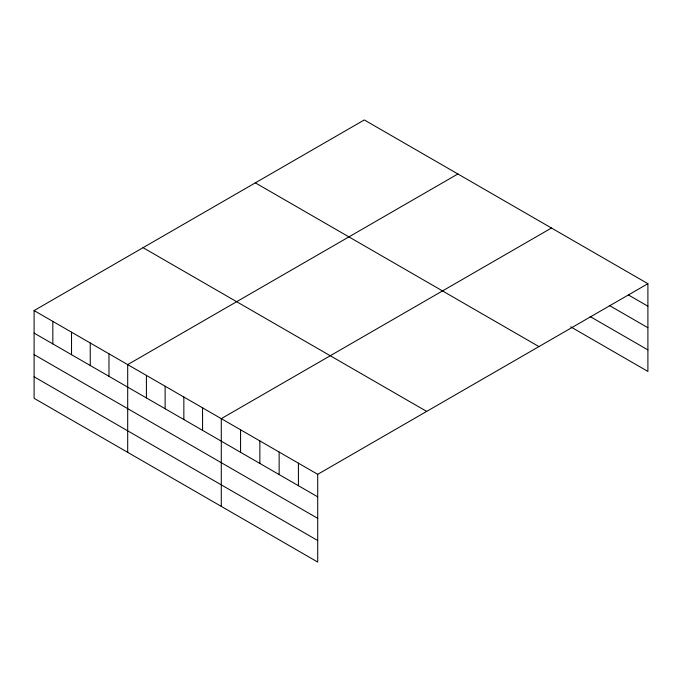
<?xml version="1.0" encoding="UTF-8"?>
<svg xmlns="http://www.w3.org/2000/svg" width="682" height="682" viewBox="0 0 682 682"><rect width="100%" height="100%" fill="white"/><g stroke="black" fill="none" stroke-linecap="round" stroke-linejoin="round"><path stroke-width="1.02" d="M570.757 326.883L647.9 371.426L647.9 283.686L364.29 119.947L34.1 310.574L34.1 398.314L317.71 562.053L317.71 474.322L34.1 310.574M457.878 173.978L127.696 364.614L127.696 452.345M551.474 228.018L221.283 418.646L221.283 506.385M317.71 474.322L647.9 283.686M628.616 295.067L647.9 306.201M609.333 305.459L647.9 327.727M590.041 316.499L647.9 349.9M255.324 182.853L538.942 346.592M143.058 247.668L426.676 411.408M34.1 333.089L317.71 496.837M34.1 354.614L317.71 518.354M34.1 376.788L317.71 540.528M298.426 463.189L298.426 485.703M279.143 452.047L279.143 474.561M259.859 440.913L259.859 463.428M240.567 429.779L240.567 452.294M202.563 407.845L202.563 430.351M183.85 397.035L183.85 419.549M165.129 386.225L165.129 408.74M146.408 375.415L146.408 397.93M108.975 353.805L108.975 376.319M90.254 342.995L90.254 365.509M71.533 332.194L71.533 354.708M52.821 321.384L52.821 343.899"/></g></svg>
